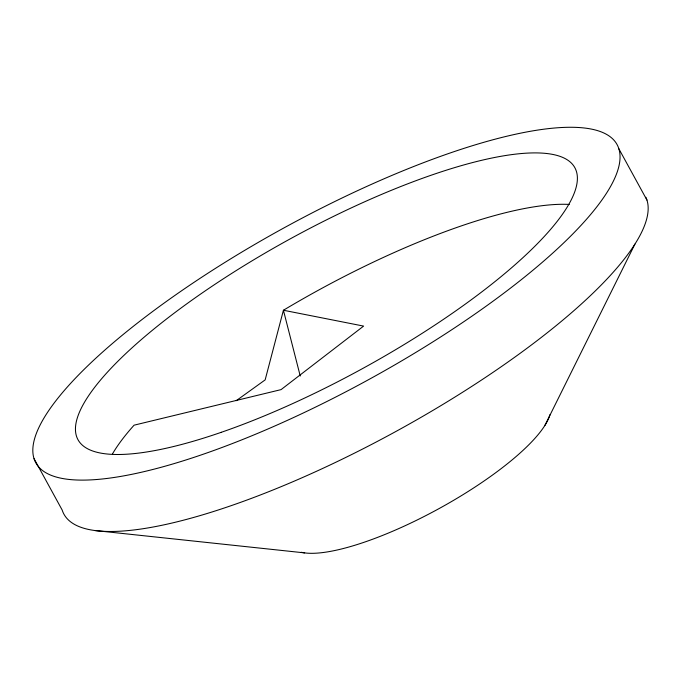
<?xml version="1.0" encoding="UTF-8"?>
<svg xmlns="http://www.w3.org/2000/svg" width="681" height="681" viewBox="0 0 681 681"><rect width="100%" height="100%" fill="white"/><g stroke="black" fill="none" stroke-linecap="round" stroke-linejoin="round"><path stroke-width="1.02" d="M544.783 425.608L634.913 244.13M236.205 400.709L265.156 379.887L283.424 310.247A283.194 74.246 -28.7 0 1 569.265 204.428M94.65 530.499L304.662 552.887M618.825 148.713A331.332 86.87 -28.7 0 1 203.372 454.176A331.332 86.87 -28.7 0 1 157.115 308.187A331.332 86.87 -28.7 0 1 618.825 148.713L646.95 200.078M34.05 458.671L62.175 510.043A331.332 86.87 -28.7 0 0 386.314 436.657A331.332 86.87 -28.7 0 0 645.852 197.26M300.236 376.006L283.424 310.247L363.611 326.097L281.074 389.617L134.089 425.174A283.194 74.246 -28.7 0 0 112.442 453.98M549.95 414.661A147.258 38.613 -28.7 0 1 440.947 507.549A147.258 38.613 -28.7 0 1 301.3 552.265M221.257 432.316A283.194 74.246 -28.7 0 0 576.347 171.229A283.194 74.246 -28.7 0 0 181.716 307.531A283.194 74.246 -28.7 0 0 221.257 432.316"/></g></svg>
